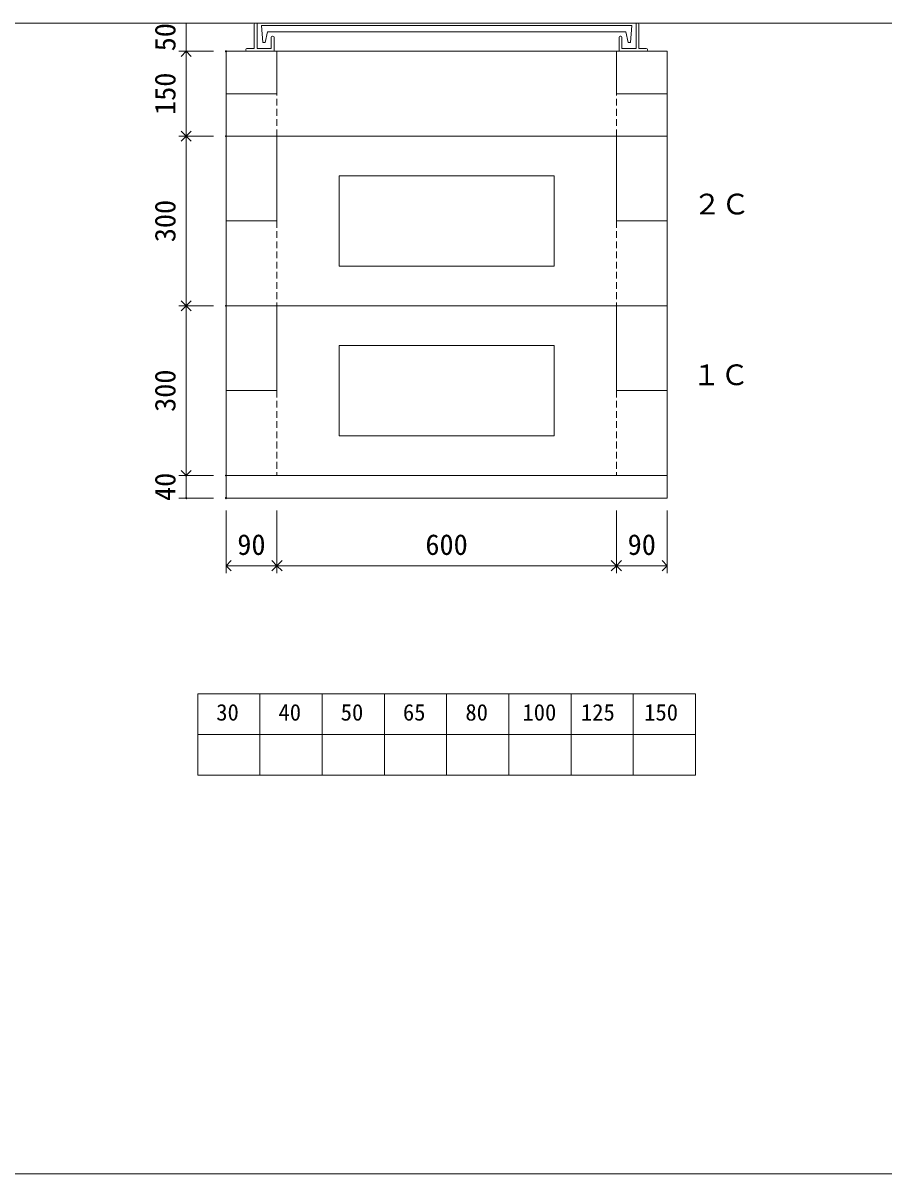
# Model space of a CAD drawing. Units: millimetres, scale not verified. Extents: x -4890 to 18490, y -2287 to 2287.
# Drawn here: x 1846 to 3368, y -1988 to 47 of the extents above; entities that cross this region are included whole.
import ezdxf
from ezdxf.enums import TextEntityAlignment as Align

# ---------------------------------------------------------------- set-up
doc = ezdxf.new("R2010")
doc.units = ezdxf.units.MM
doc.header["$LTSCALE"] = 10
doc.header["$PDMODE"] = 32
doc.header["$PDSIZE"] = 2
for name, pattern in [('DASHED1', [1.8, 1.2, -0.6]), ('USER2', [50.8, 31.75, -6.35, 6.35, -6.35]), ('USER5', [3.185, 0.01, -3.175])]:
    doc.linetypes.add(name, pattern=pattern)
for name, color, linetype, lineweight in [('0-1_Defpoints', 7, 'USER2', 5), ('0-2_waku', 7, 'Continuous', 18), ('0-3_gaikei', 7, 'Continuous', 18), ('0-4_kakure', 7, 'USER5', 18), ('0-5_sunpou', 7, 'Continuous', 5), ('0-8_uchigawa', 6, 'Continuous', 18), ('0-A_futa', 3, 'Continuous', 18), ('0-B_GL', 4, 'Continuous', 18), ('0-D_文字１', 7, 'Continuous', 18)]:
    doc.layers.add(name, color=color, linetype=linetype, lineweight=lineweight)
doc.styles.add('ＭＳ ゴシック', font='')
doc.styles.get('ＭＳ ゴシック').set_extended_font_data('MS Gothic')

# ---------------------------------------------------------------- blocks, each defined once
blk = doc.blocks.new('_Open90')
at = {"layer": '0-5_sunpou'}
blk.add_line((0, 0), (-1, 0), dxfattribs=at)
blk.add_lwpolyline([(-0.5, 0.5), (0, 0), (-0.5, -0.5)], dxfattribs=at)
blk = doc.blocks.new('D68')
at = {"layer": '0-1_Defpoints'}
for p in [(3652.32, 1764.36), (3582.02, 1464.36), (3652.32, 1464.36)]:
    blk.add_point(p, dxfattribs=at)
at = {"layer": '0-5_sunpou'}
for p, q in [((3630.32, 1764.36), (3569.02, 1764.36)), ((3582.02, 1746.36), (3582.02, 1482.36)), ((3630.32, 1464.36), (3569.02, 1464.36))]:
    blk.add_line(p, q, dxfattribs=at)
at = {"layer": '0-5_sunpou', "xscale": 18, "yscale": 18}
for p, rotation in [((3582.02, 1764.36), 90), ((3582.02, 1464.36), 270)]:
    blk.add_blockref('_Open90', p, dxfattribs=dict(at, rotation=rotation))
at = {"layer": '0-5_sunpou', "style": 'ＭＳ ゴシック'}
blk.add_text('300', height=36.66, rotation=90, dxfattribs=at).set_placement((3574.02, 1576.86), align=Align.BOTTOM_LEFT)
blk = doc.blocks.new('D65')
at = {"layer": '0-1_Defpoints'}
for p in [(3652.32, 2064.36), (3582.02, 1764.36), (3652.32, 1764.36)]:
    blk.add_point(p, dxfattribs=at)
at = {"layer": '0-5_sunpou'}
for p, q in [((3630.32, 2064.36), (3569.02, 2064.36)), ((3582.02, 2046.36), (3582.02, 1782.36)), ((3630.32, 1764.36), (3569.02, 1764.36))]:
    blk.add_line(p, q, dxfattribs=at)
at = {"layer": '0-5_sunpou', "xscale": 18, "yscale": 18}
for p, rotation in [((3582.02, 2064.36), 90), ((3582.02, 1764.36), 270)]:
    blk.add_blockref('_Open90', p, dxfattribs=dict(at, rotation=rotation))
at = {"layer": '0-5_sunpou', "style": 'ＭＳ ゴシック'}
blk.add_text('300', height=36.66, rotation=90, dxfattribs=at).set_placement((3574.02, 1876.86), align=Align.BOTTOM_LEFT)
blk = doc.blocks.new('D75')
at = {"layer": '0-1_Defpoints'}
for p in [(3652.32, 2214.36), (3582.02, 2064.36), (3652.32, 2064.36)]:
    blk.add_point(p, dxfattribs=at)
at = {"layer": '0-5_sunpou'}
for p, q in [((3630.32, 2214.36), (3569.02, 2214.36)), ((3582.02, 2196.36), (3582.02, 2082.36)), ((3630.32, 2064.36), (3569.02, 2064.36))]:
    blk.add_line(p, q, dxfattribs=at)
at = {"layer": '0-5_sunpou', "xscale": 18, "yscale": 18}
for p, rotation in [((3582.02, 2214.36), 90), ((3582.02, 2064.36), 270)]:
    blk.add_blockref('_Open90', p, dxfattribs=dict(at, rotation=rotation))
at = {"layer": '0-5_sunpou', "style": 'ＭＳ ゴシック'}
blk.add_text('150', height=36.66, rotation=90, dxfattribs=at).set_placement((3574.02, 2101.86), align=Align.BOTTOM_LEFT)
blk = doc.blocks.new('D63')
at = {"layer": '0-1_Defpoints'}
for p in [(3652.32, 1464.36), (3582.02, 1424.36), (3652.32, 1424.36)]:
    blk.add_point(p, dxfattribs=at)
at = {"layer": '0-5_sunpou'}
for p, q in [((3630.32, 1464.36), (3569.02, 1464.36)), ((3582.02, 1464.36), (3582.02, 1424.36)), ((3630.32, 1424.36), (3569.02, 1424.36))]:
    blk.add_line(p, q, dxfattribs=at)
at = {"layer": '0-5_sunpou', "style": 'ＭＳ ゴシック'}
blk.add_text('40', height=36.66, rotation=90, dxfattribs=at).set_placement((3574.02, 1419.36), align=Align.BOTTOM_LEFT)

msp = doc.modelspace()

# ---------------------------------------------------------------- linework, layer by layer
at = {"layer": '0-2_waku'}
for p, q in [((2155, -1138.59), (2155, -1282.59)), ((2155, -1138.59), (2155, -1282.59)), ((2155, -1138.59), (2155, -1282.59)), ((2155, -1138.59), (2155, -1282.59)), ((2155, -1138.59), (3035, -1138.59)), ((2265, -1138.59), (2265, -1282.59)), ((2375, -1138.59), (2375, -1282.59)), ((2375, -1138.59), (2375, -1282.59)), ((2485, -1138.59), (2485, -1282.59)), ((2595, -1138.59), (2595, -1282.59)), ((2705, -1138.59), (2705, -1282.59)), ((2815, -1138.59), (2815, -1282.59)), ((2925, -1138.59), (2925, -1282.59)), ((3035, -1138.59), (3035, -1282.59)), ((2155, -1210.59), (3035, -1210.59)), ((2155, -1282.59), (3035, -1282.59)), ((-1230, -1987.59), (4890, -1987.59)), ((-1230, -1987.59), (4890, -1987.59)), ((-1230, -1987.59), (4890, -1987.59))]:
    msp.add_line(p, q, dxfattribs=at)
at = {"layer": '0-3_gaikei'}
for p, q in [((2985, -2.59), (2205, -2.59)), ((2985, -2.59), (2205, -2.59)), ((2985, -2.59), (2205, -2.59)), ((2985, -2.59), (2205, -2.59)), ((2985, -2.59), (2205, -2.59)), ((2985, -2.59), (2205, -2.59)), ((2985, -2.59), (2205, -2.59)), ((2985, -2.59), (2205, -2.59)), ((2985, -2.59), (2205, -2.59)), ((2985, -2.59), (2205, -2.59)), ((2205, -2.59), (2205, -152.59)), ((2895, -2.59), (2295, -2.59)), ((2895, -2.59), (2295, -2.59)), ((2295, -77.59), (2295, -2.59)), ((2895, -77.59), (2895, -2.59)), ((2985, -2.59), (2985, -152.59)), ((2295, -77.59), (2205, -77.59)), ((2985, -77.59), (2895, -77.59)), ((2205, -302.59), (2205, -152.59)), ((2985, -152.59), (2205, -152.59)), ((2295, -152.59), (2295, -302.59)), ((2895, -302.59), (2895, -152.59)), ((2985, -302.59), (2985, -152.59)), ((2205, -452.59), (2205, -302.59)), ((2205, -452.59), (2205, -302.59)), ((2295, -302.59), (2205, -302.59)), ((2985, -302.59), (2895, -302.59)), ((2985, -452.59), (2985, -302.59)), ((2985, -452.59), (2985, -302.59)), ((2985, -452.59), (2205, -452.59)), ((2985, -452.59), (2205, -452.59)), ((2895, -452.59), (2295, -452.59)), ((2895, -602.59), (2895, -452.59)), ((2205, -752.59), (2205, -602.59)), ((2985, -602.59), (2895, -602.59)), ((2985, -752.59), (2985, -602.59)), ((2985, -752.59), (2205, -752.59)), ((2985, -752.59), (2205, -752.59)), ((2985, -752.59), (2205, -752.59)), ((2205, -792.59), (2205, -752.59)), ((2985, -792.59), (2985, -752.59)), ((2985, -792.59), (2205, -792.59)), ((2985, -792.59), (2205, -792.59))]:
    msp.add_line(p, q, dxfattribs=at)
for points in [[(2295, -152.59), (2295, -302.59), (2295, -152.59)], [(2205, -752.59), (2205, -602.59), (2205, -452.59)], [(2295, -452.59), (2295, -602.59), (2205, -602.59)], [(2295, -452.59), (2295, -602.59), (2295, -452.59)], [(2985, -752.59), (2985, -602.59), (2985, -452.59)]]:
    msp.add_lwpolyline(points, dxfattribs=at)
at = {"layer": '0-4_kakure', "linetype": 'DASHED1', "lineweight": 5}
for p, q in [((2295, -152.59), (2295, -77.59)), ((2895, -152.59), (2895, -77.59)), ((2295, -302.59), (2295, -452.59)), ((2895, -302.59), (2895, -452.59)), ((2295, -602.59), (2295, -752.59)), ((2895, -602.59), (2895, -752.59))]:
    msp.add_line(p, q, dxfattribs=at)
at = {"layer": '0-5_sunpou'}
for p, q in [((2183, 47.41), (2121.71, 47.41)), ((2134.71, 47.41), (2134.71, -2.59)), ((2183, -2.59), (2121.71, -2.59)), ((2183, -2.59), (2121.71, -2.59)), ((2183, -2.59), (2121.71, -2.59)), ((2183, -2.59), (2121.71, -2.59)), ((2183, -2.59), (2121.71, -2.59)), ((2205, -814.59), (2205, -925.04)), ((2295, -814.59), (2295, -925.04)), ((2295, -814.59), (2295, -925.04)), ((2895, -814.59), (2895, -925.04)), ((2895, -814.59), (2895, -925.04)), ((2985, -814.59), (2985, -925.04)), ((2223, -912.04), (2277, -912.04)), ((2313, -912.04), (2877, -912.04)), ((2913, -912.04), (2967, -912.04))]:
    msp.add_line(p, q, dxfattribs=at)
at = {"layer": '0-8_uchigawa'}
for p, q in [((2785, -222.59), (2405, -222.59)), ((2405, -382.59), (2405, -222.59)), ((2785, -222.59), (2405, -222.59)), ((2785, -382.59), (2785, -222.59)), ((2785, -382.59), (2405, -382.59)), ((2405, -682.59), (2405, -522.59)), ((2785, -522.59), (2405, -522.59)), ((2785, -682.59), (2785, -522.59)), ((2785, -682.59), (2405, -682.59))]:
    msp.add_line(p, q, dxfattribs=at)
at = {"layer": '0-A_futa'}
for p, q in [((2255, 45.41), (2255, 2.41)), ((2257, 47.41), (2260, 47.41)), ((2260, 47.41), (2260, 2.41)), ((2267.81, 42.91), (2922.14, 42.91)), ((2267.81, 42.91), (2270.3, 12.91)), ((2922.14, 42.91), (2919.89, 12.91)), ((2930, 47.41), (2930, 2.41)), ((2930, 47.41), (2933, 47.41)), ((2935, 45.41), (2935, 2.41)), ((2278.33, 31.91), (2274.01, 12.91)), ((2278.33, 31.91), (2911.67, 31.91)), ((2285, 22.41), (2285, 2.41)), ((2287, 24.41), (2288, 24.41)), ((2290, 22.41), (2290, -2.59)), ((2900, 22.41), (2900, -2.59)), ((2903, 24.41), (2902, 24.41)), ((2905, 22.41), (2905, 2.41)), ((2911.67, 31.91), (2915.99, 12.91)), ((2240, 0.41), (2240, -0.59)), ((2240, 0.41), (2240, -0.59)), ((2240, 0.41), (2240, -0.59)), ((2242, 2.41), (2255, 2.41)), ((2242, 2.41), (2255, 2.41)), ((2242, 2.41), (2255, 2.41)), ((2260, 2.41), (2285, 2.41)), ((2260, 2.41), (2285, 2.41)), ((2260, 2.41), (2285, 2.41)), ((2270.3, 12.91), (2274.01, 12.91)), ((2930, 2.41), (2905, 2.41)), ((2930, 2.41), (2905, 2.41)), ((2930, 2.41), (2905, 2.41)), ((2919.89, 12.91), (2915.99, 12.91)), ((2948, 2.41), (2935, 2.41)), ((2948, 2.41), (2935, 2.41)), ((2948, 2.41), (2935, 2.41)), ((2950, 0.41), (2950, -0.59)), ((2950, 0.41), (2950, -0.59)), ((2950, 0.41), (2950, -0.59)), ((2290, -2.59), (2242, -2.59)), ((2290, -2.59), (2242, -2.59)), ((2290, -2.59), (2242, -2.59)), ((2290, -2.59), (2242, -2.59)), ((2900, -2.59), (2948, -2.59)), ((2900, -2.59), (2948, -2.59)), ((2900, -2.59), (2948, -2.59)), ((2900, -2.59), (2948, -2.59))]:
    msp.add_line(p, q, dxfattribs=at)
for centre, start, end in [((2257, 45.41), 90, 180), ((2933, 45.41), 0, 90), ((2287, 22.41), 90, 180), ((2288, 22.41), 0, 90), ((2902, 22.41), 90, 180), ((2903, 22.41), 0, 90), ((2242, 0.41), 90, 180), ((2242, 0.41), 90, 180), ((2242, 0.41), 90, 180), ((2948, 0.41), 0, 90), ((2948, 0.41), 0, 90), ((2948, 0.41), 0, 90), ((2242, -0.59), 180, 270), ((2242, -0.59), 180, 270), ((2242, -0.59), 180, 270), ((2948, -0.59), 270, 0), ((2948, -0.59), 270, 0), ((2948, -0.59), 270, 0)]:
    msp.add_arc(centre, 2, start, end, dxfattribs=at)
at = {"layer": '0-B_GL'}
msp.add_line((-1230, 47.41), (4890, 47.41), dxfattribs=at)
msp.add_line((-1230, 47.41), (4890, 47.41), dxfattribs=at)

# ---------------------------------------------------------------- block references
at = {"layer": '0-5_sunpou'}
for name in ['D75', 'D65', 'D68', 'D63']:
    msp.add_blockref(name, (-1447.32, -2216.96), dxfattribs=at)
at = {"layer": '0-5_sunpou', "xscale": 18, "yscale": 18, "rotation": 180}
for p in [(2205, -912.04), (2295, -912.04), (2895, -912.04)]:
    msp.add_blockref('_Open90', p, dxfattribs=at)
at = {"layer": '0-5_sunpou', "xscale": 18, "yscale": 18}
for p in [(2295, -912.04), (2895, -912.04), (2985, -912.04)]:
    msp.add_blockref('_Open90', p, dxfattribs=at)

# ---------------------------------------------------------------- texts
at = {"layer": '0-5_sunpou', "style": 'ＭＳ ゴシック'}
msp.add_text('50', height=36.66, rotation=90, dxfattribs=at).set_placement((2126.71, -2.59), align=Align.BOTTOM_LEFT)
for s, p in [('90', (2225, -904.04)), ('600', (2557.5, -904.04)), ('90', (2915, -904.04))]:
    msp.add_text(s, height=36.66, dxfattribs=at).set_placement(p, align=Align.BOTTOM_LEFT)
at = {"layer": '0-D_文字１', "style": 'ＭＳ ゴシック'}
for s, height, p in [('２Ｃ', 36.66, (3030.54, -302.04)), ('１Ｃ', 36.66, (3029.23, -603.9)), ('30', 29.33, (2187.75, -1194.76)), ('40', 29.33, (2297.75, -1194.76)), ('50', 29.33, (2407.75, -1194.76)), ('65', 29.33, (2517.75, -1194.76)), ('80', 29.33, (2628.16, -1194.76)), ('100', 29.33, (2729.03, -1194.76)), ('125', 29.33, (2832.42, -1194.76)), ('150', 29.33, (2944.18, -1194.76))]:
    msp.add_text(s, height=height, dxfattribs=at).set_placement(p, align=Align.BOTTOM_LEFT)

doc.saveas('drawing.dxf')
